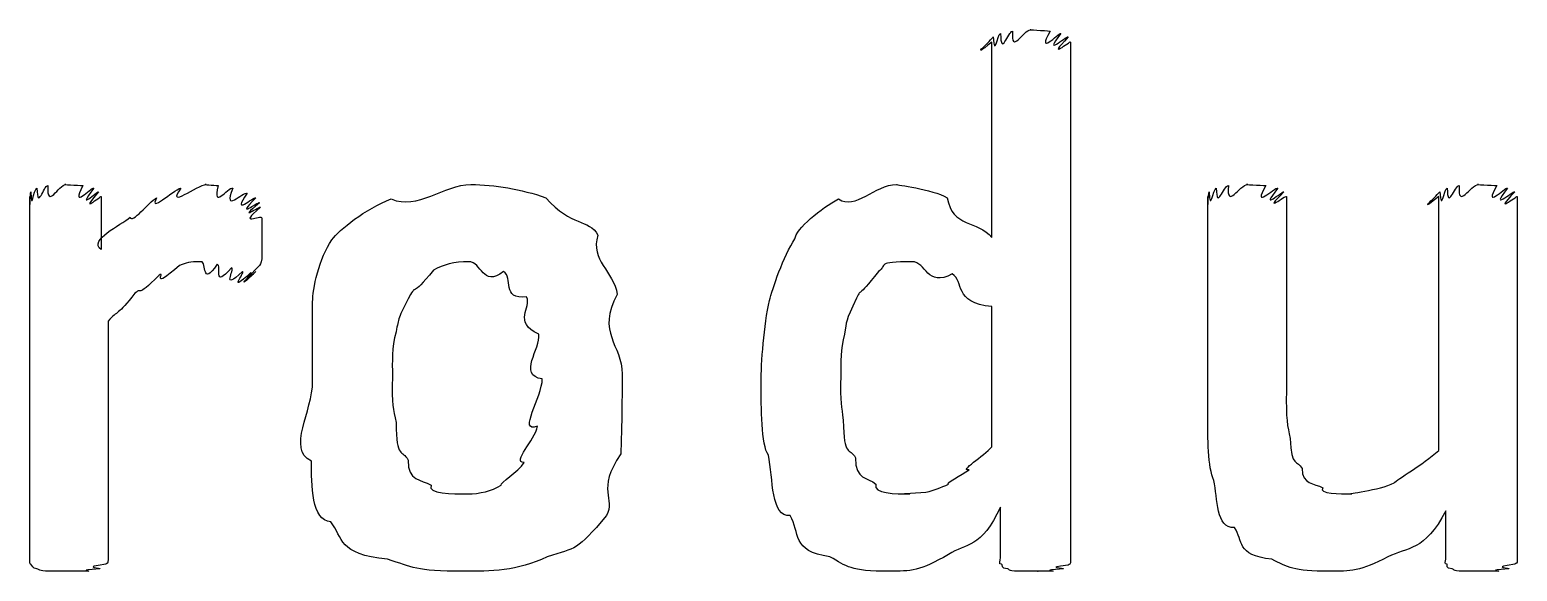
# Model space of a CAD drawing. Header units: millimetres. Extents: x 0 to 216, y 0 to 279.
# Drawn here: x 45.57 to 52.35, y 138.18 to 140.65 of the extents above; entities that cross this region are included whole.
import ezdxf

# ---------------------------------------------------------------- set-up
doc = ezdxf.new("R2010")
doc.units = ezdxf.units.MM
doc.layers.get('0').update_dxf_attribs({"linetype": 'CONTINUOUS'})

msp = doc.modelspace()

# ---------------------------------------------------------------- linework, layer by layer
at = {"color": 0}
for p, q in [((49.9593, 139.699), (49.9593, 140.591)), ((50.3178, 140.591), (50.3178, 138.232)), ((45.5718, 138.232), (45.5718, 139.886)), ((45.8971, 139.886), (45.8971, 139.644)), ((50.9432, 138.899), (50.9432, 139.886)), ((51.3016, 139.886), (51.3016, 138.999)), ((51.9963, 138.728), (51.9963, 139.886)), ((52.3543, 139.886), (52.3543, 138.232)), ((46.6302, 139.704), (46.6302, 139.704)), ((49.9593, 138.745), (49.9593, 139.384)), ((45.9299, 139.318), (45.9299, 138.232)), ((47.909, 139.054), (47.909, 139.054)), ((48.2727, 139.076), (48.2727, 139.076)), ((49.9981, 138.238), (49.9981, 138.47)), ((52.0291, 138.232), (52.0291, 138.453))]:
    msp.add_line(p, q, dxfattribs=at)
for points in [[(49.9593, 140.591), (49.8436, 140.499), (49.9607, 140.605), (49.965, 140.614)], [(49.965, 140.614), (49.9717, 140.515), (49.983, 140.626), (49.9981, 140.63)], [(49.9981, 140.63), (50.0006, 140.521), (50.0309, 140.637), (50.0532, 140.641)], [(50.0532, 140.641), (50.0447, 140.528), (50.1026, 140.647), (50.1357, 140.647)], [(50.1357, 140.647), (50.1153, 140.647), (50.202, 140.644), (50.2239, 140.641)], [(50.2239, 140.641), (50.1594, 140.521), (50.2627, 140.633), (50.2737, 140.63)], [(50.2737, 140.63), (50.1855, 140.515), (50.2984, 140.62), (50.3068, 140.614)], [(50.3068, 140.614), (50.1992, 140.499), (50.3178, 140.599), (50.3178, 140.591)], [(45.5771, 139.908), (45.5785, 139.809), (45.5895, 139.92), (45.6046, 139.925)], [(45.6046, 139.925), (45.6075, 139.82), (45.635, 139.936), (45.6544, 139.936)], [(45.6544, 139.936), (45.6487, 139.823), (45.7041, 139.941), (45.7369, 139.941)], [(45.7369, 139.941), (45.7108, 139.941), (45.7923, 139.938), (45.8142, 139.936)], [(45.8142, 139.936), (45.7549, 139.82), (45.853, 139.931), (45.8639, 139.925)], [(45.8639, 139.925), (45.7771, 139.809), (45.8819, 139.915), (45.8858, 139.908)], [(46.1504, 139.881), (46.1119, 139.805), (46.2234, 139.916), (46.2608, 139.925)], [(46.2608, 139.925), (46.1892, 139.823), (46.3391, 139.941), (46.3765, 139.941)], [(46.3765, 139.941), (46.3571, 139.941), (46.4097, 139.938), (46.4316, 139.936)], [(46.4316, 139.936), (46.4012, 139.82), (46.4757, 139.931), (46.4979, 139.925)], [(46.4979, 139.925), (46.4495, 139.805), (46.5448, 139.91), (46.5638, 139.902)], [(47.22, 139.875), (47.3385, 139.823), (47.4624, 139.941), (47.5837, 139.941)], [(47.5837, 139.941), (47.6913, 139.941), (47.8109, 139.92), (47.9256, 139.881)], [(49.2594, 139.875), (49.3367, 139.823), (49.4249, 139.941), (49.524, 139.941)], [(49.524, 139.941), (49.5198, 139.941), (49.6852, 139.92), (49.7554, 139.881)], [(50.9489, 139.908), (50.9545, 139.809), (50.9669, 139.92), (50.982, 139.925)], [(50.982, 139.925), (50.9834, 139.82), (51.0148, 139.936), (51.0371, 139.936)], [(51.0371, 139.936), (51.0275, 139.823), (51.0879, 139.941), (51.1253, 139.941)], [(51.1253, 139.941), (51.0977, 139.941), (51.1859, 139.938), (51.2078, 139.936)], [(51.2078, 139.936), (51.1418, 139.82), (51.248, 139.931), (51.2632, 139.925)], [(51.2632, 139.925), (51.1708, 139.809), (51.2865, 139.915), (51.2907, 139.908)], [(52.0016, 139.908), (52.0086, 139.809), (52.0196, 139.92), (52.0347, 139.925)], [(52.0347, 139.925), (52.0375, 139.82), (52.0679, 139.936), (52.0898, 139.936)], [(52.0898, 139.936), (52.0816, 139.823), (52.1409, 139.941), (52.178, 139.941)], [(52.178, 139.941), (52.1518, 139.941), (52.2386, 139.938), (52.2609, 139.936)], [(52.2609, 139.936), (52.1959, 139.82), (52.2993, 139.931), (52.3102, 139.925)], [(52.3102, 139.925), (52.222, 139.809), (52.3353, 139.915), (52.3434, 139.908)], [(45.5718, 139.886), (45.5718, 139.794), (45.5732, 139.9), (45.5771, 139.908)], [(45.8858, 139.908), (45.7881, 139.794), (45.8971, 139.893), (45.8971, 139.886)], [(46.0294, 139.792), (46.0375, 139.761), (46.1133, 139.858), (46.1504, 139.881)], [(46.5638, 139.902), (46.4866, 139.79), (46.5942, 139.887), (46.6027, 139.881)], [(46.6027, 139.881), (46.5007, 139.776), (46.615, 139.865), (46.6189, 139.858)], [(46.6189, 139.858), (46.5088, 139.765), (46.6245, 139.847), (46.6245, 139.837)], [(46.9498, 139.688), (46.9829, 139.735), (47.1015, 139.831), (47.22, 139.875)], [(47.9256, 139.881), (48.0413, 139.746), (48.121, 139.787), (48.1623, 139.71)], [(49.0608, 139.693), (49.0636, 139.738), (49.1822, 139.834), (49.2594, 139.875)], [(49.7554, 139.881), (49.7777, 139.743), (49.8934, 139.779), (49.9593, 139.699)], [(50.9432, 139.886), (50.9432, 139.794), (50.9446, 139.9), (50.9489, 139.908)], [(51.2907, 139.908), (51.1817, 139.798), (51.3016, 139.897), (51.3016, 139.886)], [(51.9963, 139.886), (51.8806, 139.794), (51.9977, 139.9), (52.0016, 139.908)], [(52.3434, 139.908), (52.2358, 139.794), (52.3543, 139.893), (52.3543, 139.886)], [(45.8971, 139.644), (45.8364, 139.688), (45.9878, 139.755), (46.0294, 139.792)], [(46.6245, 139.837), (46.5116, 139.743), (46.6302, 139.809), (46.6302, 139.787)], [(46.6302, 139.787), (46.6302, 139.701), (46.6302, 139.74), (46.6302, 139.704)], [(46.6302, 139.704), (46.6302, 139.633), (46.6302, 139.644), (46.6302, 139.621)], [(46.8616, 139.406), (46.8616, 139.459), (46.8905, 139.61), (46.9498, 139.688)], [(48.1623, 139.71), (48.1252, 139.595), (48.2353, 139.546), (48.2505, 139.44)], [(48.9451, 139.412), (48.9574, 139.463), (49.0086, 139.616), (49.0608, 139.693)], [(46.3543, 139.589), (46.295, 139.589), (46.2883, 139.583), (46.2552, 139.572)], [(46.4263, 139.577), (46.3543, 139.47), (46.3793, 139.589), (46.3543, 139.589)], [(46.6302, 139.621), (46.6302, 139.589), (46.6259, 139.583), (46.6189, 139.572)], [(47.5728, 139.589), (47.5079, 139.589), (47.4567, 139.575), (47.4126, 139.55)], [(47.7326, 139.544), (47.6331, 139.47), (47.6345, 139.589), (47.5728, 139.589)], [(49.5956, 139.589), (49.4249, 139.589), (49.4852, 139.573), (49.4411, 139.544)], [(49.7777, 139.533), (49.663, 139.47), (49.6577, 139.589), (49.5956, 139.589)], [(46.1617, 139.528), (46.0484, 139.412), (46.0911, 139.481), (46.0513, 139.445)], [(46.2552, 139.572), (46.1148, 139.452), (46.1945, 139.55), (46.1617, 139.528)], [(46.4922, 139.561), (46.4012, 139.459), (46.451, 139.573), (46.4263, 139.577)], [(46.542, 139.544), (46.4386, 139.448), (46.5102, 139.557), (46.4922, 139.561)], [(46.5804, 139.539), (46.4675, 139.437), (46.5557, 139.54), (46.542, 139.544)], [(46.6027, 139.544), (46.4894, 139.437), (46.5914, 139.539), (46.5804, 139.539)], [(46.6189, 139.572), (46.5007, 139.448), (46.6094, 139.551), (46.6027, 139.544)], [(47.4126, 139.55), (47.3054, 139.419), (47.3371, 139.487), (47.3082, 139.44)], [(47.8374, 139.428), (47.7213, 139.415), (47.7767, 139.518), (47.7326, 139.544)], [(49.4411, 139.544), (49.3391, 139.412), (49.367, 139.474), (49.342, 139.423)], [(49.9593, 139.384), (49.7801, 139.401), (49.8355, 139.5), (49.7777, 139.533)], [(46.0513, 139.445), (45.9715, 139.342), (45.974, 139.369), (45.9299, 139.318)], [(46.8616, 139.043), (46.8616, 139.121), (46.8616, 139.296), (46.8616, 139.406)], [(47.3082, 139.44), (47.2475, 139.324), (47.2556, 139.335), (47.2419, 139.269)], [(47.8924, 139.258), (47.7725, 139.315), (47.8621, 139.38), (47.8374, 139.428)], [(48.2505, 139.44), (48.1542, 139.265), (48.2727, 139.211), (48.2727, 139.076)], [(48.9066, 139.037), (48.9066, 139.125), (48.919, 139.302), (48.9451, 139.412)], [(49.342, 139.423), (49.2883, 139.313), (49.2979, 139.32), (49.2869, 139.258)], [(47.2419, 139.269), (47.2211, 139.194), (47.2253, 139.138), (47.2253, 139.065)], [(47.909, 139.054), (47.7943, 139.07), (47.9033, 139.194), (47.8924, 139.258)], [(49.2869, 139.258), (49.2661, 139.187), (49.2704, 139.132), (49.2704, 139.07)], [(46.8559, 138.679), (46.7431, 138.736), (46.8616, 138.906), (46.8616, 139.043)], [(47.2253, 139.065), (47.2211, 138.93), (47.2309, 138.921), (47.2419, 138.855)], [(47.8868, 138.839), (47.7943, 138.801), (47.909, 138.976), (47.909, 139.054)], [(48.2727, 139.076), (48.2727, 138.879), (48.2699, 138.822), (48.2671, 138.712)], [(49.2704, 139.07), (49.2661, 138.938), (49.2732, 138.932), (49.2813, 138.866)], [(48.9398, 138.707), (48.9066, 138.753), (48.9066, 138.923), (48.9066, 139.037)], [(51.3016, 138.999), (51.2988, 138.872), (51.3073, 138.839), (51.3182, 138.783)], [(47.2419, 138.855), (47.2433, 138.684), (47.2708, 138.736), (47.2969, 138.684)], [(47.8261, 138.673), (47.7682, 138.673), (47.8758, 138.775), (47.8868, 138.839)], [(49.2813, 138.866), (49.2841, 138.691), (49.3102, 138.746), (49.3367, 138.695)], [(50.9707, 138.591), (50.9432, 138.654), (50.9432, 138.778), (50.9432, 138.899)], [(51.3182, 138.783), (51.3249, 138.647), (51.3514, 138.686), (51.3733, 138.646)], [(48.2671, 138.712), (48.1513, 138.544), (48.2452, 138.511), (48.2011, 138.431)], [(49.0389, 138.431), (48.9507, 138.423), (48.9617, 138.599), (48.9398, 138.707)], [(49.8546, 138.64), (49.8066, 138.632), (49.9223, 138.704), (49.9593, 138.745)], [(51.7924, 138.58), (51.8061, 138.596), (51.9218, 138.662), (51.9963, 138.728)], [(46.9441, 138.403), (46.8574, 138.405), (46.8559, 138.571), (46.8559, 138.679)], [(47.2969, 138.684), (47.2944, 138.585), (47.3576, 138.598), (47.4017, 138.569)], [(47.7213, 138.569), (47.7132, 138.581), (47.8, 138.629), (47.8261, 138.673)], [(49.3367, 138.695), (49.3367, 138.592), (49.3931, 138.607), (49.4302, 138.574)], [(49.7611, 138.574), (49.7403, 138.577), (49.8217, 138.614), (49.8546, 138.64)], [(51.3733, 138.646), (51.3733, 138.57), (51.4297, 138.58), (51.4671, 138.558)], [(47.4017, 138.569), (47.3826, 138.53), (47.5008, 138.53), (47.5671, 138.53)], [(47.5671, 138.53), (47.625, 138.53), (47.6772, 138.543), (47.7213, 138.569)], [(49.4302, 138.574), (49.4136, 138.53), (49.5212, 138.53), (49.5847, 138.53)], [(49.6729, 138.541), (49.681, 138.544), (49.7307, 138.559), (49.7611, 138.574)], [(51.0646, 138.376), (50.9792, 138.371), (50.9887, 138.509), (50.9707, 138.591)], [(51.5994, 138.53), (51.5634, 138.53), (51.7289, 138.546), (51.7924, 138.58)], [(49.5847, 138.53), (49.5046, 138.53), (49.6425, 138.533), (49.6729, 138.541)], [(51.4671, 138.558), (51.4463, 138.53), (51.5468, 138.53), (51.5994, 138.53)], [(48.2011, 138.431), (48.0632, 138.266), (48.066, 138.287), (47.9309, 138.243)], [(49.2206, 138.243), (49.0418, 138.268), (49.0859, 138.354), (49.0389, 138.431)], [(49.9981, 138.47), (49.9099, 138.279), (49.8408, 138.305), (49.7611, 138.254)], [(52.0291, 138.453), (51.9314, 138.266), (51.8527, 138.287), (51.7645, 138.243)], [(47.2034, 138.232), (46.9745, 138.254), (47.002, 138.329), (46.9441, 138.403)], [(51.2353, 138.232), (51.0674, 138.25), (51.1087, 138.316), (51.0646, 138.376)], [(45.5771, 138.21), (45.5718, 138.206), (45.5718, 138.224), (45.5718, 138.232)], [(45.9299, 138.232), (45.9274, 138.206), (45.926, 138.217), (45.919, 138.21)], [(47.5506, 138.177), (47.3244, 138.177), (47.3206, 138.195), (47.2034, 138.232)], [(47.9309, 138.243), (47.7943, 138.177), (47.6719, 138.177), (47.5506, 138.177)], [(49.4908, 138.177), (49.3102, 138.177), (49.2979, 138.199), (49.2206, 138.243)], [(49.7611, 138.254), (49.6302, 138.177), (49.59, 138.177), (49.4908, 138.177)], [(50.0034, 138.21), (49.9868, 138.206), (49.9981, 138.227), (49.9981, 138.238)], [(50.3178, 138.232), (50.3178, 138.202), (50.3135, 138.212), (50.3068, 138.205)], [(51.4999, 138.177), (51.3292, 138.177), (51.3084, 138.195), (51.2353, 138.232)], [(51.7645, 138.243), (51.6407, 138.177), (51.5909, 138.177), (51.4999, 138.177)], [(52.0347, 138.21), (52.0196, 138.206), (52.0291, 138.224), (52.0291, 138.232)], [(52.3543, 138.232), (52.3543, 138.206), (52.3505, 138.217), (52.3434, 138.21)], [(45.6046, 138.188), (45.5828, 138.191), (45.5842, 138.202), (45.5771, 138.21)], [(45.66, 138.177), (45.6075, 138.18), (45.6188, 138.184), (45.6046, 138.188)], [(45.7482, 138.177), (45.6558, 138.177), (45.6847, 138.177), (45.66, 138.177)], [(45.8364, 138.177), (45.726, 138.177), (45.7839, 138.177), (45.7482, 138.177)], [(45.8914, 138.188), (45.7729, 138.18), (45.8611, 138.18), (45.8364, 138.177)], [(45.919, 138.21), (45.799, 138.191), (45.9052, 138.195), (45.8914, 138.188)], [(50.0309, 138.188), (49.9981, 138.191), (50.0105, 138.202), (50.0034, 138.21)], [(50.0807, 138.177), (50.0228, 138.18), (50.0447, 138.184), (50.0309, 138.188)], [(50.1632, 138.177), (50.0641, 138.177), (50.1026, 138.177), (50.0807, 138.177)], [(50.2348, 138.177), (50.122, 138.177), (50.1883, 138.177), (50.1632, 138.177)], [(50.2846, 138.188), (50.1661, 138.18), (50.2571, 138.18), (50.2348, 138.177)], [(50.3068, 138.205), (50.1883, 138.191), (50.2955, 138.195), (50.2846, 138.188)], [(52.0569, 138.188), (52.0266, 138.191), (52.0375, 138.202), (52.0347, 138.21)], [(52.1063, 138.177), (52.0527, 138.18), (52.0707, 138.184), (52.0569, 138.188)], [(52.1892, 138.177), (52.0926, 138.177), (52.1286, 138.177), (52.1063, 138.177)], [(52.2661, 138.177), (52.1589, 138.177), (52.222, 138.177), (52.1892, 138.177)], [(52.3159, 138.188), (52.2002, 138.18), (52.2884, 138.18), (52.2661, 138.177)], [(52.3434, 138.21), (52.2249, 138.191), (52.3296, 138.195), (52.3159, 138.188)]]:
    msp.add_open_spline(points, degree=3, dxfattribs=at)

doc.saveas('drawing.dxf')
